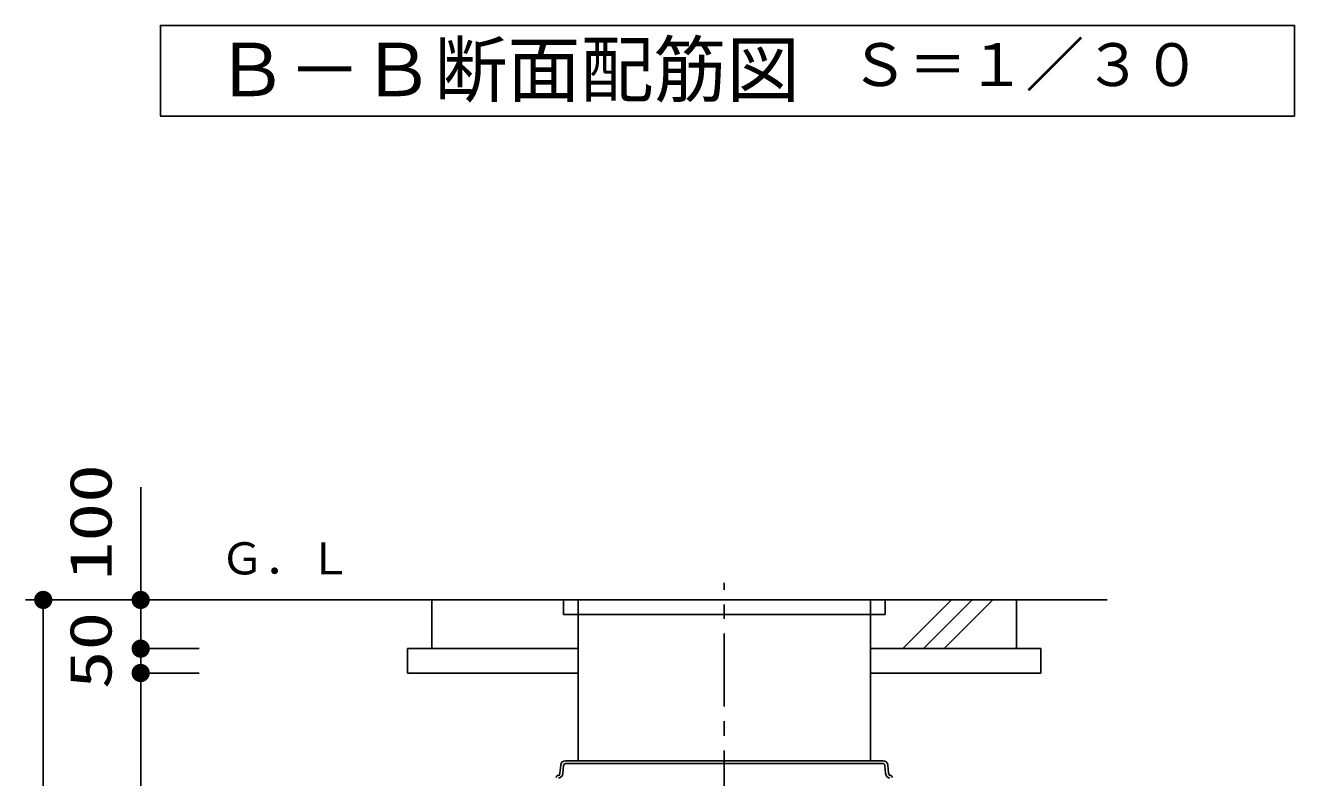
# Model space of a CAD drawing. Units: millimetres, scale not verified. Extents: x -9828 to 7490, y -6967 to 5111.
# Drawn here: x -1688 to 917, y -2551 to -1007 of the extents above; entities that cross this region are included whole.
import ezdxf
from ezdxf.enums import TextEntityAlignment as Align

# ---------------------------------------------------------------- set-up
doc = ezdxf.new("R2010")
doc.units = ezdxf.units.MM
doc.header["$LTSCALE"] = 30
doc.linetypes.add('CHAIN1', pattern=[8, 5, -1, 1, -1])
for name, color, linetype, lineweight in [('0-1_KIKI', 3, 'Continuous', 25), ('0-2_SEISAKU', 2, 'Continuous', 25), ('0-3_A-PIPE', 3, 'Continuous', 25), ('0-6_SUNPO', 7, 'Continuous', 25)]:
    doc.layers.add(name, color=color, linetype=linetype, lineweight=lineweight)
doc.styles.add('MS Gothic', font='')
doc.styles.add('ＭＳ ゴシック', font='')
doc.styles.get('MS Gothic').set_extended_font_data('MS Gothic')
doc.styles.get('ＭＳ ゴシック').set_extended_font_data('MS Gothic')

msp = doc.modelspace()

# ---------------------------------------------------------------- linework, layer by layer
at = {"layer": '0-1_KIKI', "linetype": 'CHAIN1'}
msp.add_line((-253.75, -4085.43), (-253.75, -2151.48), dxfattribs=at)
at = {"layer": '0-1_KIKI'}
for p, q in [((-589.55, -2525.49), (-591, -2541.99)), ((-583.57, -2526.01), (-585.02, -2542.52)), ((72.08, -2516.36), (-579.59, -2516.36)), ((72.08, -2522.36), (-579.59, -2522.36)), ((-253.75, -2516.36), (-253.25, -2516.36)), ((76.07, -2526.01), (77.51, -2542.52)), ((82.05, -2525.49), (83.49, -2541.99)), ((-591.38, -2546.36), (-594.01, -2546.36)), ((83.87, -2546.36), (86.5, -2546.36))]:
    msp.add_line(p, q, dxfattribs=at)
msp.add_lwpolyline([(917.03, -1193.32), (917.03, -1007.01), (-1411.13, -1007.01), (-1411.13, -1193.32)], close=True, dxfattribs=at)
for centre, radius, start, end in [((-579.59, -2526.36), 10, 90, 175), ((-579.59, -2526.36), 4, 90, 175), ((72.08, -2526.36), 10, 5, 90), ((72.08, -2526.36), 4, 5, 90), ((-594.01, -2551.36), 5, 101.35137, 177), ((-595.98, -2541.56), 5, 281.35137, 355), ((-595.98, -2541.56), 11, 281.35137, 355), ((88.47, -2541.56), 11, 185, 258.64863), ((88.47, -2541.56), 5, 185, 258.64863), ((86.5, -2551.36), 5, 3, 78.64863)]:
    msp.add_arc(centre, radius, start, end, dxfattribs=at)
at = {"layer": '0-2_SEISAKU'}
for p, q in [((-1688.44, -2186.36), (531.91, -2186.36)), ((-853.75, -2286.36), (-853.75, -2186.36)), ((112.85, -2286.36), (212.85, -2186.36)), ((155.28, -2286.36), (255.28, -2186.36)), ((197.71, -2286.36), (297.71, -2186.36)), ((346.25, -2286.36), (346.25, -2186.36)), ((-553.75, -2286.36), (-903.75, -2286.36)), ((-903.75, -2336.36), (-903.75, -2286.36)), ((396.25, -2286.36), (46.25, -2286.36)), ((396.25, -2336.36), (396.25, -2286.36)), ((-553.75, -2336.36), (-903.75, -2336.36)), ((396.25, -2336.36), (46.25, -2336.36))]:
    msp.add_line(p, q, dxfattribs=at)
at = {"layer": '0-3_A-PIPE', "color": 2}
for p, q in [((76.25, -2186.36), (-583.75, -2186.36)), ((-583.75, -2186.36), (-583.75, -2216.36)), ((-553.75, -2186.36), (-553.75, -2516.36)), ((46.25, -2186.36), (46.25, -2516.36)), ((76.25, -2186.36), (76.25, -2216.36)), ((-583.75, -2216.36), (76.25, -2216.36))]:
    msp.add_line(p, q, dxfattribs=at)
at = {"layer": '0-6_SUNPO', "color": 4}
for p, q in [((-1451.77, -2186.36), (-1451.77, -1954.91)), ((-1531.77, -2186.36), (-1651.77, -2186.36)), ((-1651.77, -2186.36), (-1651.77, -4286.37)), ((-1331.77, -2186.36), (-1451.77, -2186.36)), ((-1451.77, -2286.36), (-1451.77, -2186.36)), ((-1331.77, -2286.36), (-1451.77, -2286.36)), ((-1451.77, -2336.36), (-1451.77, -2286.36)), ((-1331.77, -2286.36), (-1451.77, -2286.36)), ((-1331.77, -2336.36), (-1451.77, -2336.36)), ((-1451.77, -4036.36), (-1451.77, -2336.36)), ((-1331.77, -2336.36), (-1451.77, -2336.36))]:
    msp.add_line(p, q, dxfattribs=at)
at = {"layer": '0-6_SUNPO'}
for points in [[(-1670.16, -2182.7), (-1651.77, -2186.36), (-1670.52, -2186.36)], [(-1670.52, -2186.36), (-1651.77, -2186.36), (-1670.16, -2190.02)], [(-1669.09, -2179.19), (-1651.77, -2186.36), (-1670.16, -2182.7)], [(-1670.16, -2190.02), (-1651.77, -2186.36), (-1669.09, -2193.54)], [(-1667.36, -2175.94), (-1651.77, -2186.36), (-1669.09, -2179.19)], [(-1669.09, -2193.54), (-1651.77, -2186.36), (-1667.36, -2196.78)], [(-1665.03, -2173.1), (-1651.77, -2186.36), (-1667.36, -2175.94)], [(-1667.36, -2196.78), (-1651.77, -2186.36), (-1665.03, -2199.62)], [(-1662.19, -2170.77), (-1651.77, -2186.36), (-1665.03, -2173.1)], [(-1665.03, -2199.62), (-1651.77, -2186.36), (-1662.19, -2201.95)], [(-1658.94, -2169.04), (-1651.77, -2186.36), (-1662.19, -2170.77)], [(-1662.19, -2201.95), (-1651.77, -2186.36), (-1658.94, -2203.68)], [(-1655.43, -2167.97), (-1651.77, -2186.36), (-1658.94, -2169.04)], [(-1658.94, -2203.68), (-1651.77, -2186.36), (-1655.43, -2204.75)], [(-1651.77, -2167.61), (-1651.77, -2186.36), (-1655.43, -2167.97)], [(-1655.43, -2204.75), (-1651.77, -2186.36), (-1651.77, -2205.11)], [(-1648.11, -2167.97), (-1651.77, -2186.36), (-1651.77, -2167.61)], [(-1644.59, -2169.04), (-1651.77, -2186.36), (-1648.11, -2167.97)], [(-1641.35, -2170.77), (-1651.77, -2186.36), (-1644.59, -2169.04)], [(-1638.51, -2173.1), (-1651.77, -2186.36), (-1641.35, -2170.77)], [(-1636.18, -2175.94), (-1651.77, -2186.36), (-1638.51, -2173.1)], [(-1634.45, -2179.19), (-1651.77, -2186.36), (-1636.18, -2175.94)], [(-1633.38, -2182.7), (-1651.77, -2186.36), (-1634.45, -2179.19)], [(-1633.02, -2186.36), (-1651.77, -2186.36), (-1633.38, -2182.7)], [(-1651.77, -2205.11), (-1651.77, -2186.36), (-1648.11, -2204.75)], [(-1648.11, -2204.75), (-1651.77, -2186.36), (-1644.59, -2203.68)], [(-1644.59, -2203.68), (-1651.77, -2186.36), (-1641.35, -2201.95)], [(-1641.35, -2201.95), (-1651.77, -2186.36), (-1638.51, -2199.62)], [(-1638.51, -2199.62), (-1651.77, -2186.36), (-1636.18, -2196.78)], [(-1636.18, -2196.78), (-1651.77, -2186.36), (-1634.45, -2193.54)], [(-1634.45, -2193.54), (-1651.77, -2186.36), (-1633.38, -2190.02)], [(-1633.38, -2190.02), (-1651.77, -2186.36), (-1633.02, -2186.36)], [(-1470.16, -2182.7), (-1451.77, -2186.36), (-1470.52, -2186.36)], [(-1470.52, -2186.36), (-1451.77, -2186.36), (-1470.16, -2190.02)], [(-1469.09, -2179.19), (-1451.77, -2186.36), (-1470.16, -2182.7)], [(-1470.16, -2190.02), (-1451.77, -2186.36), (-1469.09, -2193.54)], [(-1467.36, -2175.94), (-1451.77, -2186.36), (-1469.09, -2179.19)], [(-1469.09, -2193.54), (-1451.77, -2186.36), (-1467.36, -2196.78)], [(-1465.03, -2173.1), (-1451.77, -2186.36), (-1467.36, -2175.94)], [(-1467.36, -2196.78), (-1451.77, -2186.36), (-1465.03, -2199.62)], [(-1462.19, -2170.77), (-1451.77, -2186.36), (-1465.03, -2173.1)], [(-1465.03, -2199.62), (-1451.77, -2186.36), (-1462.19, -2201.95)], [(-1458.94, -2169.04), (-1451.77, -2186.36), (-1462.19, -2170.77)], [(-1462.19, -2201.95), (-1451.77, -2186.36), (-1458.94, -2203.68)], [(-1455.43, -2167.97), (-1451.77, -2186.36), (-1458.94, -2169.04)], [(-1458.94, -2203.68), (-1451.77, -2186.36), (-1455.43, -2204.75)], [(-1451.77, -2167.61), (-1451.77, -2186.36), (-1455.43, -2167.97)], [(-1455.43, -2204.75), (-1451.77, -2186.36), (-1451.77, -2205.11)], [(-1448.11, -2167.97), (-1451.77, -2186.36), (-1451.77, -2167.61)], [(-1444.59, -2169.04), (-1451.77, -2186.36), (-1448.11, -2167.97)], [(-1441.35, -2170.77), (-1451.77, -2186.36), (-1444.59, -2169.04)], [(-1438.51, -2173.1), (-1451.77, -2186.36), (-1441.35, -2170.77)], [(-1436.18, -2175.94), (-1451.77, -2186.36), (-1438.51, -2173.1)], [(-1434.45, -2179.19), (-1451.77, -2186.36), (-1436.18, -2175.94)], [(-1433.38, -2182.7), (-1451.77, -2186.36), (-1434.45, -2179.19)], [(-1433.02, -2186.36), (-1451.77, -2186.36), (-1433.38, -2182.7)], [(-1451.77, -2205.11), (-1451.77, -2186.36), (-1448.11, -2204.75)], [(-1448.11, -2204.75), (-1451.77, -2186.36), (-1444.59, -2203.68)], [(-1444.59, -2203.68), (-1451.77, -2186.36), (-1441.35, -2201.95)], [(-1441.35, -2201.95), (-1451.77, -2186.36), (-1438.51, -2199.62)], [(-1438.51, -2199.62), (-1451.77, -2186.36), (-1436.18, -2196.78)], [(-1436.18, -2196.78), (-1451.77, -2186.36), (-1434.45, -2193.54)], [(-1434.45, -2193.54), (-1451.77, -2186.36), (-1433.38, -2190.02)], [(-1433.38, -2190.02), (-1451.77, -2186.36), (-1433.02, -2186.36)], [(-1470.16, -2282.7), (-1451.77, -2286.36), (-1470.52, -2286.36)], [(-1470.16, -2282.7), (-1451.77, -2286.36), (-1470.52, -2286.36)], [(-1470.52, -2286.36), (-1451.77, -2286.36), (-1470.16, -2290.02)], [(-1470.52, -2286.36), (-1451.77, -2286.36), (-1470.16, -2290.02)], [(-1469.09, -2279.19), (-1451.77, -2286.36), (-1470.16, -2282.7)], [(-1469.09, -2279.19), (-1451.77, -2286.36), (-1470.16, -2282.7)], [(-1470.16, -2290.02), (-1451.77, -2286.36), (-1469.09, -2293.54)], [(-1470.16, -2290.02), (-1451.77, -2286.36), (-1469.09, -2293.54)], [(-1467.36, -2275.95), (-1451.77, -2286.36), (-1469.09, -2279.19)], [(-1467.36, -2275.95), (-1451.77, -2286.36), (-1469.09, -2279.19)], [(-1469.09, -2293.54), (-1451.77, -2286.36), (-1467.36, -2296.78)], [(-1469.09, -2293.54), (-1451.77, -2286.36), (-1467.36, -2296.78)], [(-1465.03, -2273.1), (-1451.77, -2286.36), (-1467.36, -2275.95)], [(-1465.03, -2273.1), (-1451.77, -2286.36), (-1467.36, -2275.95)], [(-1467.36, -2296.78), (-1451.77, -2286.36), (-1465.03, -2299.62)], [(-1467.36, -2296.78), (-1451.77, -2286.36), (-1465.03, -2299.62)], [(-1462.19, -2270.77), (-1451.77, -2286.36), (-1465.03, -2273.1)], [(-1462.19, -2270.77), (-1451.77, -2286.36), (-1465.03, -2273.1)], [(-1465.03, -2299.62), (-1451.77, -2286.36), (-1462.19, -2301.95)], [(-1465.03, -2299.62), (-1451.77, -2286.36), (-1462.19, -2301.95)], [(-1458.94, -2269.04), (-1451.77, -2286.36), (-1462.19, -2270.77)], [(-1458.94, -2269.04), (-1451.77, -2286.36), (-1462.19, -2270.77)], [(-1462.19, -2301.95), (-1451.77, -2286.36), (-1458.94, -2303.68)], [(-1462.19, -2301.95), (-1451.77, -2286.36), (-1458.94, -2303.68)], [(-1455.43, -2267.97), (-1451.77, -2286.36), (-1458.94, -2269.04)], [(-1455.43, -2267.97), (-1451.77, -2286.36), (-1458.94, -2269.04)], [(-1458.94, -2303.68), (-1451.77, -2286.36), (-1455.43, -2304.75)], [(-1458.94, -2303.68), (-1451.77, -2286.36), (-1455.43, -2304.75)], [(-1451.77, -2267.61), (-1451.77, -2286.36), (-1455.43, -2267.97)], [(-1451.77, -2267.61), (-1451.77, -2286.36), (-1455.43, -2267.97)], [(-1455.43, -2304.75), (-1451.77, -2286.36), (-1451.77, -2305.11)], [(-1455.43, -2304.75), (-1451.77, -2286.36), (-1451.77, -2305.11)], [(-1448.11, -2267.97), (-1451.77, -2286.36), (-1451.77, -2267.61)], [(-1448.11, -2267.97), (-1451.77, -2286.36), (-1451.77, -2267.61)], [(-1444.59, -2269.04), (-1451.77, -2286.36), (-1448.11, -2267.97)], [(-1444.59, -2269.04), (-1451.77, -2286.36), (-1448.11, -2267.97)], [(-1441.35, -2270.77), (-1451.77, -2286.36), (-1444.59, -2269.04)], [(-1441.35, -2270.77), (-1451.77, -2286.36), (-1444.59, -2269.04)], [(-1438.51, -2273.1), (-1451.77, -2286.36), (-1441.35, -2270.77)], [(-1438.51, -2273.1), (-1451.77, -2286.36), (-1441.35, -2270.77)], [(-1436.18, -2275.95), (-1451.77, -2286.36), (-1438.51, -2273.1)], [(-1436.18, -2275.95), (-1451.77, -2286.36), (-1438.51, -2273.1)], [(-1434.45, -2279.19), (-1451.77, -2286.36), (-1436.18, -2275.95)], [(-1434.45, -2279.19), (-1451.77, -2286.36), (-1436.18, -2275.95)], [(-1433.38, -2282.7), (-1451.77, -2286.36), (-1434.45, -2279.19)], [(-1433.38, -2282.7), (-1451.77, -2286.36), (-1434.45, -2279.19)], [(-1433.02, -2286.36), (-1451.77, -2286.36), (-1433.38, -2282.7)], [(-1433.02, -2286.36), (-1451.77, -2286.36), (-1433.38, -2282.7)], [(-1451.77, -2305.11), (-1451.77, -2286.36), (-1448.11, -2304.75)], [(-1448.11, -2304.75), (-1451.77, -2286.36), (-1444.59, -2303.68)], [(-1444.59, -2303.68), (-1451.77, -2286.36), (-1441.35, -2301.95)], [(-1441.35, -2301.95), (-1451.77, -2286.36), (-1438.51, -2299.62)], [(-1438.51, -2299.62), (-1451.77, -2286.36), (-1436.18, -2296.78)], [(-1436.18, -2296.78), (-1451.77, -2286.36), (-1434.45, -2293.54)], [(-1434.45, -2293.54), (-1451.77, -2286.36), (-1433.38, -2290.02)], [(-1433.38, -2290.02), (-1451.77, -2286.36), (-1433.02, -2286.36)], [(-1451.77, -2305.11), (-1451.77, -2286.36), (-1448.11, -2304.75)], [(-1448.11, -2304.75), (-1451.77, -2286.36), (-1444.59, -2303.68)], [(-1444.59, -2303.68), (-1451.77, -2286.36), (-1441.35, -2301.95)], [(-1441.35, -2301.95), (-1451.77, -2286.36), (-1438.51, -2299.62)], [(-1438.51, -2299.62), (-1451.77, -2286.36), (-1436.18, -2296.78)], [(-1436.18, -2296.78), (-1451.77, -2286.36), (-1434.45, -2293.54)], [(-1434.45, -2293.54), (-1451.77, -2286.36), (-1433.38, -2290.02)], [(-1433.38, -2290.02), (-1451.77, -2286.36), (-1433.02, -2286.36)], [(-1455.43, -2317.97), (-1451.77, -2336.36), (-1458.94, -2319.04)], [(-1455.43, -2317.97), (-1451.77, -2336.36), (-1458.94, -2319.04)], [(-1451.77, -2317.61), (-1451.77, -2336.36), (-1455.43, -2317.97)], [(-1451.77, -2317.61), (-1451.77, -2336.36), (-1455.43, -2317.97)], [(-1448.11, -2317.97), (-1451.77, -2336.36), (-1451.77, -2317.61)], [(-1448.11, -2317.97), (-1451.77, -2336.36), (-1451.77, -2317.61)], [(-1444.59, -2319.04), (-1451.77, -2336.36), (-1448.11, -2317.97)], [(-1444.59, -2319.04), (-1451.77, -2336.36), (-1448.11, -2317.97)], [(-1470.16, -2332.7), (-1451.77, -2336.36), (-1470.52, -2336.36)], [(-1470.16, -2332.7), (-1451.77, -2336.36), (-1470.52, -2336.36)], [(-1470.52, -2336.36), (-1451.77, -2336.36), (-1470.16, -2340.02)], [(-1470.52, -2336.36), (-1451.77, -2336.36), (-1470.16, -2340.02)], [(-1469.09, -2329.19), (-1451.77, -2336.36), (-1470.16, -2332.7)], [(-1469.09, -2329.19), (-1451.77, -2336.36), (-1470.16, -2332.7)], [(-1470.16, -2340.02), (-1451.77, -2336.36), (-1469.09, -2343.54)], [(-1470.16, -2340.02), (-1451.77, -2336.36), (-1469.09, -2343.54)], [(-1467.36, -2325.94), (-1451.77, -2336.36), (-1469.09, -2329.19)], [(-1467.36, -2325.94), (-1451.77, -2336.36), (-1469.09, -2329.19)], [(-1469.09, -2343.54), (-1451.77, -2336.36), (-1467.36, -2346.78)], [(-1469.09, -2343.54), (-1451.77, -2336.36), (-1467.36, -2346.78)], [(-1465.03, -2323.1), (-1451.77, -2336.36), (-1467.36, -2325.94)], [(-1465.03, -2323.1), (-1451.77, -2336.36), (-1467.36, -2325.94)], [(-1467.36, -2346.78), (-1451.77, -2336.36), (-1465.03, -2349.62)], [(-1467.36, -2346.78), (-1451.77, -2336.36), (-1465.03, -2349.62)], [(-1462.19, -2320.77), (-1451.77, -2336.36), (-1465.03, -2323.1)], [(-1462.19, -2320.77), (-1451.77, -2336.36), (-1465.03, -2323.1)], [(-1465.03, -2349.62), (-1451.77, -2336.36), (-1462.19, -2351.95)], [(-1465.03, -2349.62), (-1451.77, -2336.36), (-1462.19, -2351.95)], [(-1458.94, -2319.04), (-1451.77, -2336.36), (-1462.19, -2320.77)], [(-1458.94, -2319.04), (-1451.77, -2336.36), (-1462.19, -2320.77)], [(-1462.19, -2351.95), (-1451.77, -2336.36), (-1458.94, -2353.68)], [(-1462.19, -2351.95), (-1451.77, -2336.36), (-1458.94, -2353.68)], [(-1458.94, -2353.68), (-1451.77, -2336.36), (-1455.43, -2354.75)], [(-1458.94, -2353.68), (-1451.77, -2336.36), (-1455.43, -2354.75)], [(-1455.43, -2354.75), (-1451.77, -2336.36), (-1451.77, -2355.11)], [(-1455.43, -2354.75), (-1451.77, -2336.36), (-1451.77, -2355.11)], [(-1441.35, -2320.77), (-1451.77, -2336.36), (-1444.59, -2319.04)], [(-1441.35, -2320.77), (-1451.77, -2336.36), (-1444.59, -2319.04)], [(-1438.51, -2323.1), (-1451.77, -2336.36), (-1441.35, -2320.77)], [(-1438.51, -2323.1), (-1451.77, -2336.36), (-1441.35, -2320.77)], [(-1436.18, -2325.94), (-1451.77, -2336.36), (-1438.51, -2323.1)], [(-1436.18, -2325.94), (-1451.77, -2336.36), (-1438.51, -2323.1)], [(-1434.45, -2329.19), (-1451.77, -2336.36), (-1436.18, -2325.94)], [(-1434.45, -2329.19), (-1451.77, -2336.36), (-1436.18, -2325.94)], [(-1433.38, -2332.7), (-1451.77, -2336.36), (-1434.45, -2329.19)], [(-1433.38, -2332.7), (-1451.77, -2336.36), (-1434.45, -2329.19)], [(-1433.02, -2336.36), (-1451.77, -2336.36), (-1433.38, -2332.7)], [(-1433.02, -2336.36), (-1451.77, -2336.36), (-1433.38, -2332.7)], [(-1451.77, -2355.11), (-1451.77, -2336.36), (-1448.11, -2354.75)], [(-1448.11, -2354.75), (-1451.77, -2336.36), (-1444.59, -2353.68)], [(-1444.59, -2353.68), (-1451.77, -2336.36), (-1441.35, -2351.95)], [(-1441.35, -2351.95), (-1451.77, -2336.36), (-1438.51, -2349.62)], [(-1438.51, -2349.62), (-1451.77, -2336.36), (-1436.18, -2346.78)], [(-1436.18, -2346.78), (-1451.77, -2336.36), (-1434.45, -2343.54)], [(-1434.45, -2343.54), (-1451.77, -2336.36), (-1433.38, -2340.02)], [(-1433.38, -2340.02), (-1451.77, -2336.36), (-1433.02, -2336.36)], [(-1451.77, -2355.11), (-1451.77, -2336.36), (-1448.11, -2354.75)], [(-1448.11, -2354.75), (-1451.77, -2336.36), (-1444.59, -2353.68)], [(-1444.59, -2353.68), (-1451.77, -2336.36), (-1441.35, -2351.95)], [(-1441.35, -2351.95), (-1451.77, -2336.36), (-1438.51, -2349.62)], [(-1438.51, -2349.62), (-1451.77, -2336.36), (-1436.18, -2346.78)], [(-1436.18, -2346.78), (-1451.77, -2336.36), (-1434.45, -2343.54)], [(-1434.45, -2343.54), (-1451.77, -2336.36), (-1433.38, -2340.02)], [(-1433.38, -2340.02), (-1451.77, -2336.36), (-1433.02, -2336.36)]]:
    msp.add_solid(points, dxfattribs=at)

# ---------------------------------------------------------------- texts
at = {"layer": '0-1_KIKI', "color": 4, "style": 'MS Gothic'}
for s, height, p in [('Ｂ－Ｂ断面配筋図', 110, (-1299.13, -1185.49)), ('Ｓ＝１／３０', 87.98, (4.78, -1157.95))]:
    msp.add_text(s, height=height, dxfattribs=at).set_placement(p, align=Align.BOTTOM_LEFT)
at = {"layer": '0-2_SEISAKU', "color": 4, "style": 'MS Gothic'}
msp.add_text('Ｇ．Ｌ', height=65.98, dxfattribs=at).set_placement((-1288.39, -2153.78), align=Align.BOTTOM_LEFT)
at = {"layer": '0-6_SUNPO', "color": 3, "style": 'ＭＳ ゴシック', "width": 1.35}
for s, p in [('100', (-1485.52, -2146.14)), ('50', (-1485.52, -2369.65))]:
    msp.add_text(s, height=86.59, rotation=90, dxfattribs=at).set_placement(p, align=Align.BOTTOM_LEFT)

doc.saveas('drawing.dxf')
